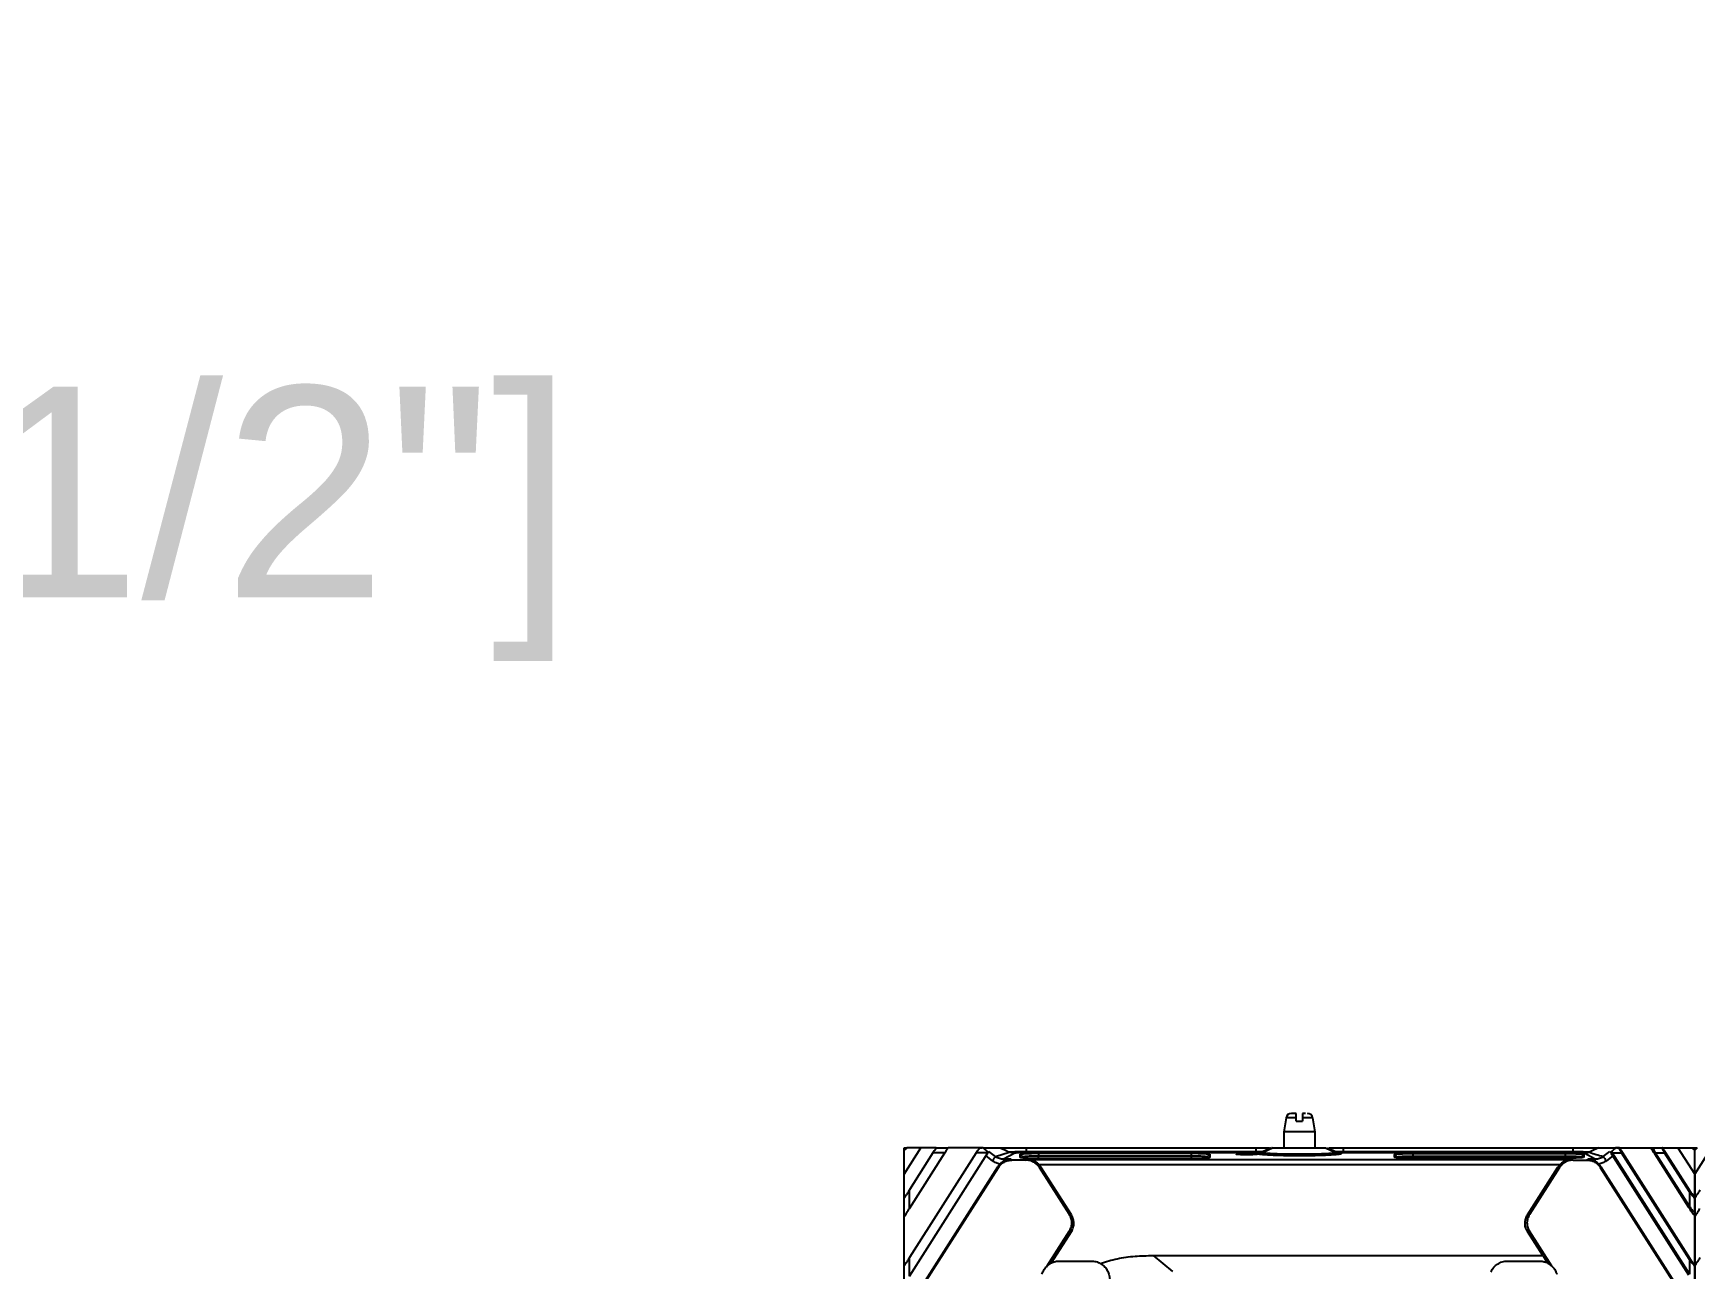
# Model space of a CAD drawing. Header units: millimetres. Extents: x 620 to 19791, y 2539 to 6969.
# Drawn here: x 5558.6 to 5873.9, y 3802.7 to 4037.1 of the extents above; entities that cross this region are included whole.
import ezdxf

# ---------------------------------------------------------------- set-up
doc = ezdxf.new("R2010")
doc.units = ezdxf.units.MM
doc.styles.get("Standard").update_dxf_attribs({"font": 'arial.ttf'})
doc.dimstyles.new('缩小5倍', dxfattribs={"dimtxt": 40, "dimasz": 20, "dimexe": 1, "dimexo": 0.2, "dimgap": 0, "dimtad": 1, "dimtoh": 1, "dimdec": 1, "dimzin": 9, "dimdsep": 46, "dimtxsty": 'Standard', "dimblk": '_FILLED', "dimcen": 0.2, "dimclrd": 256, "dimclre": 256, "dimclrt": 256, "dimadec": 1, "dimazin": 2, "dimtfac": 1, "dimtdec": 1, "dimtofl": 0, "dimtmove": 0, "dimatfit": 3, "dimldrblk": '_FILLED', "dimfxl": 1, "dimtolj": 1, "dimtzin": 0, "dimarcsym": 0})

# ---------------------------------------------------------------- blocks, each defined once
blk = doc.blocks.new('_FILLED')
at = {"color": 0, "linetype": 'ByBlock'}
blk.add_solid([(0, 0), (-1, 0.15), (-1, -0.15)], dxfattribs=at)
blk = doc.blocks.new('*D202')
at = {"lineweight": -2, "transparency": 16777216}
for p, q in [((5445.02, 3825.9), (5445.02, 3919.15)), ((5484.62, 3823.56), (5484.62, 3919.15)), ((5425.02, 3918.15), (5405.02, 3918.15)), ((5504.62, 3918.15), (5524.62, 3918.15))]:
    blk.add_line(p, q, dxfattribs=at)
at = {"layer": 'Defpoints', "color": 0, "transparency": 16777216}
for p in [(5484.62, 3918.15), (5445.02, 3825.7), (5484.62, 3823.36)]:
    blk.add_point(p, dxfattribs=at)
at = {"lineweight": -2, "transparency": 16777216, "xscale": 20, "yscale": 20, "zscale": 20}
blk.add_blockref('_FILLED', (5445.02, 3918.15), dxfattribs=at)
at = {"lineweight": -2, "transparency": 16777216, "xscale": 20, "yscale": 20, "zscale": 20, "rotation": 180}
blk.add_blockref('_FILLED', (5484.62, 3918.15), dxfattribs=at)
at = {"transparency": 16777216, "insert": (5464.82, 3944.05), "char_height": 40, "attachment_point": 5}
blk.add_mtext('\\A1;39.6mm [1 1/2"]', dxfattribs=at)
blk = doc.blocks.new('tugj')
at = {"color": 7, "linetype": 'Continuous', "lineweight": 25}
for p, q in [((12378.03, 5162.28), (12377.57, 5159.62)), ((12379.94, 5161.62), (12379.94, 5162.28)), ((12379.94, 5161.62), (12381.14, 5161.62)), ((12381.14, 5162.28), (12381.14, 5161.62)), ((12383.52, 5159.62), (12383.06, 5162.28)), ((12377.57, 5159.62), (12377.57, 5156.62)), ((12383.52, 5159.62), (12377.57, 5159.62)), ((12383.52, 5156.62), (12383.52, 5159.62)), ((12305.54, 5156.12), (12305.54, 5156.62)), ((12305.54, 5156.62), (12306.04, 5156.62)), ((12305.54, 5151.62), (12308.74, 5156.62)), ((12306.04, 5156.62), (12305.54, 5156.12)), ((12305.54, 5151.62), (12305.54, 5156.12)), ((12308.74, 5156.62), (12306.04, 5156.62)), ((12311, 5155.62), (12306.54, 5148.61)), ((12306.54, 5145.08), (12313.26, 5155.62)), ((12319.18, 5155.62), (12306.54, 5135.77)), ((12306.54, 5132.24), (12321.44, 5155.62)), ((12311.64, 5156.62), (12308.74, 5156.62)), ((12313.26, 5155.62), (12311, 5155.62)), ((12311.64, 5156.62), (12313.89, 5156.62)), ((12319.82, 5156.62), (12313.89, 5156.62)), ((12321.44, 5155.62), (12319.18, 5155.62)), ((12319.82, 5156.62), (12320.37, 5156.62)), ((12320.54, 5156.62), (12319.82, 5156.62)), ((12322.29, 5154.14), (12321.08, 5155.06)), ((12321.44, 5155.62), (12321.52, 5155.74)), ((12321.52, 5155.74), (12321.62, 5155.9)), ((12322.89, 5154.93), (12321.62, 5155.9)), ((12322.89, 5154.93), (12325.5, 5155.79)), ((12326.54, 5155.56), (12324.41, 5154.43)), ((12325.79, 5154.43), (12324.41, 5154.43)), ((12325.99, 5154.28), (12325.79, 5154.43)), ((12327.57, 5154.75), (12327.57, 5155.38)), ((12328.04, 5154.9), (12327.57, 5155.38)), ((12328.58, 5154.28), (12329.14, 5154.38)), ((12328.68, 5156.62), (12328.68, 5155.89)), ((12328.68, 5156.62), (12372.25, 5156.62)), ((12328.68, 5155.67), (12328.68, 5155.89)), ((12328.68, 5155.89), (12372.25, 5155.89)), ((12372.25, 5155.67), (12328.68, 5155.67)), ((12329.14, 5154.38), (12431.95, 5154.38)), ((12331.04, 5155.56), (12360.04, 5155.56)), ((12331.04, 5155.56), (12331.04, 5155.08)), ((12331.04, 5155.08), (12360.04, 5155.08)), ((12360.04, 5154.56), (12331.04, 5154.56)), ((12360.04, 5155.08), (12360.04, 5155.56)), ((12363.52, 5155.38), (12363.04, 5154.9)), ((12363.52, 5155.38), (12363.52, 5154.75)), ((12372.25, 5156.62), (12372.25, 5155.89)), ((12372.25, 5155.67), (12372.25, 5155.89)), ((12372.62, 5155.46), (12372.52, 5155.65)), ((12374, 5155.7), (12373.99, 5155.63)), ((12374.13, 5155.91), (12374.01, 5155.78)), ((12385.52, 5156.62), (12387.37, 5155.71)), ((12385.85, 5156.62), (12387.57, 5155.86)), ((12387.37, 5155.71), (12387.57, 5155.86)), ((12388.57, 5155.65), (12388.46, 5155.46)), ((12388.84, 5156.62), (12388.84, 5155.89)), ((12388.84, 5156.62), (12432.4, 5156.62)), ((12388.84, 5155.67), (12388.84, 5155.89)), ((12388.84, 5155.89), (12432.4, 5155.89)), ((12432.41, 5155.67), (12388.84, 5155.67)), ((12398.57, 5154.8), (12398.57, 5155.32)), ((12399.04, 5154.85), (12398.57, 5155.32)), ((12402.04, 5155.51), (12431.04, 5155.51)), ((12402.04, 5155.51), (12402.04, 5155.03)), ((12402.04, 5155.03), (12431.04, 5155.03)), ((12431.04, 5154.62), (12402.04, 5154.62)), ((12431.04, 5155.03), (12431.04, 5155.51)), ((12431.95, 5154.38), (12432.5, 5154.28)), ((12432.4, 5156.62), (12432.4, 5155.89)), ((12432.41, 5155.67), (12432.4, 5155.89)), ((12434.52, 5155.32), (12434.04, 5154.85)), ((12434.52, 5155.32), (12434.52, 5154.8)), ((12436.67, 5154.43), (12434.54, 5155.56)), ((12435.09, 5154.28), (12435.3, 5154.43)), ((12436.67, 5154.43), (12435.3, 5154.43)), ((12436.67, 5154.03), (12436.67, 5154.43)), ((12437.35, 5156.62), (12440.54, 5156.62)), ((12438.19, 5154.93), (12439.47, 5155.9)), ((12440, 5155.06), (12438.79, 5154.14)), ((12439.47, 5155.9), (12439.56, 5155.76)), ((12439.56, 5155.76), (12439.72, 5155.51)), ((12439.72, 5155.51), (12454.37, 5132.5)), ((12439.75, 5155.88), (12439.89, 5155.62)), ((12439.89, 5155.62), (12441.66, 5155.62)), ((12439.89, 5155.62), (12454.54, 5132.61)), ((12441.15, 5156.62), (12440.54, 5156.62)), ((12440.72, 5156.62), (12441.15, 5156.62)), ((12441.15, 5156.62), (12447.56, 5156.62)), ((12454.54, 5135.4), (12441.66, 5155.62)), ((12454.71, 5135.51), (12441.83, 5155.72)), ((12447.56, 5156.62), (12449.34, 5156.62)), ((12447.9, 5155.51), (12454.37, 5145.34)), ((12448.07, 5155.62), (12449.84, 5155.62)), ((12448.07, 5155.62), (12454.54, 5145.45)), ((12449.34, 5156.62), (12452.34, 5156.62)), ((12454.54, 5148.24), (12449.84, 5155.62)), ((12454.71, 5148.35), (12450.01, 5155.72)), ((12452.34, 5156.62), (12455.54, 5151.62)), ((12452.34, 5156.62), (12455.04, 5156.62)), ((12455.04, 5156.62), (12456.04, 5156.62)), ((12455.54, 5156.12), (12455.04, 5156.62)), ((12455.54, 5156.62), (12455.54, 5156.12)), ((12455.54, 5151.62), (12458.74, 5156.62)), ((12456.04, 5156.62), (12455.54, 5156.12)), ((12455.54, 5151.62), (12455.54, 5156.12)), ((12305.54, 5125.08), (12323.33, 5153)), ((12305.54, 5147.04), (12305.54, 5151.62)), ((12309.69, 5131.27), (12323.47, 5152.89)), ((12323.73, 5153.5), (12323.33, 5153)), ((12323.47, 5152.89), (12323.33, 5153)), ((12328.58, 5154.28), (12325.99, 5154.28)), ((12331.49, 5152.92), (12331.13, 5153.38)), ((12429.96, 5153.38), (12331.13, 5153.38)), ((12331.2, 5152.87), (12331.49, 5152.92)), ((12336.9, 5143.93), (12331.2, 5152.87)), ((12337.27, 5143.85), (12331.49, 5152.92)), ((12423.81, 5143.85), (12429.6, 5152.92)), ((12429.88, 5152.87), (12424.19, 5143.93)), ((12429.6, 5152.92), (12429.96, 5153.38)), ((12429.6, 5152.92), (12429.88, 5152.87)), ((12432.5, 5154.28), (12435.09, 5154.28)), ((12437.76, 5153), (12437.36, 5153.5)), ((12437.76, 5153), (12437.62, 5152.89)), ((12437.62, 5152.89), (12451.39, 5131.27)), ((12437.76, 5153), (12452.68, 5129.57)), ((12455.54, 5147.04), (12455.54, 5151.62)), ((12455.54, 5151.62), (12455.54, 5147.08)), ((12306.54, 5145.08), (12306.54, 5148.61)), ((12454.54, 5148.24), (12454.54, 5145.45)), ((12305.54, 5143.51), (12305.54, 5147.04)), ((12455.54, 5146.99), (12455.54, 5147.08)), ((12455.54, 5143.51), (12455.54, 5147.04)), ((12455.54, 5146.99), (12455.54, 5144.19)), ((12305.54, 5134.2), (12305.54, 5143.51)), ((12336.9, 5143.93), (12337.27, 5143.85)), ((12423.81, 5143.85), (12424.19, 5143.93)), ((12455.54, 5144.19), (12455.54, 5134.24)), ((12455.54, 5134.2), (12455.54, 5143.51)), ((12332.71, 5134.22), (12336.92, 5140.84)), ((12333.47, 5134.74), (12337.3, 5140.75)), ((12336.92, 5140.84), (12337.3, 5140.75)), ((12423.79, 5140.75), (12424.16, 5140.84)), ((12426.71, 5136.16), (12423.79, 5140.75)), ((12424.16, 5140.84), (12428.38, 5134.22)), ((12306.54, 5132.24), (12306.54, 5135.77)), ((12352.78, 5136.16), (12426.71, 5136.16)), ((12352.78, 5136.16), (12356.47, 5133.16)), ((12426.71, 5136.16), (12427.47, 5134.81)), ((12305.54, 5130.67), (12305.54, 5134.2)), ((12332.71, 5134.22), (12333.47, 5134.74)), ((12335.04, 5135.12), (12341.04, 5135.12)), ((12420.04, 5135.12), (12426.04, 5135.12)), ((12454.54, 5135.4), (12454.54, 5132.61)), ((12455.54, 5134.14), (12455.54, 5134.24)), ((12455.54, 5131.35), (12455.54, 5134.2)), ((12455.54, 5134.14), (12455.54, 5131.35))]:
    blk.add_line(p, q, dxfattribs=at)
at = {"color": 8, "linetype": 'Continuous', "lineweight": 25}
for p, q in [((12379.94, 5162.28), (12378.03, 5162.28)), ((12383.06, 5162.28), (12381.14, 5162.28)), ((12331.04, 5154.56), (12331.04, 5155.08)), ((12360.04, 5154.56), (12360.04, 5155.08)), ((12402.04, 5154.62), (12402.04, 5155.03)), ((12431.04, 5154.62), (12431.04, 5155.03))]:
    blk.add_line(p, q, dxfattribs=at)
at = {"color": 7, "linetype": 'Continuous', "lineweight": 25, "flags": 128}
for points in [[(12323.73, 5156.62), (12324.62, 5156.2), (12325.5, 5155.79)], [(12375.24, 5156.62), (12374.38, 5156.24), (12373.52, 5155.86)], [(12375.56, 5156.62), (12374.64, 5156.16), (12373.72, 5155.71)], [(12437.35, 5156.62), (12436.47, 5156.2), (12435.58, 5155.79)], [(12441.83, 5155.72), (12441.83, 5155.72), (12441.82, 5155.71), (12441.8, 5155.7), (12441.78, 5155.69), (12441.76, 5155.68), (12441.73, 5155.66), (12441.7, 5155.64), (12441.66, 5155.62)]]:
    blk.add_lwpolyline(points, dxfattribs=at)
at = {"color": 7, "linetype": 'Continuous', "lineweight": 25}
for centre, start, end in [((12379.01, 5162.12), 90, 170.2724), ((12382.07, 5162.12), 9.7276, 90)]:
    blk.add_arc(centre, 1, start, end, dxfattribs=at)
for points, knots in [([(12379.94, 5163.12), (12379.81, 5163.12), (12379.54, 5163.12), (12379.24, 5163.12), (12379.04, 5163.12), (12379.02, 5163.12), (12379.01, 5163.12)], [0, 0, 0, 0, 0.244471, 0.500002, 0.755534, 1, 1, 1, 1]), ([(12379.94, 5162.28), (12379.94, 5162.39), (12379.94, 5162.61), (12379.94, 5162.87), (12379.94, 5163.05), (12379.94, 5163.11), (12379.94, 5163.11), (12379.94, 5163.12)], [0, 0, 0, 0, 0.229567, 0.459025, 0.691715, 0.932795, 1, 1, 1, 1]), ([(12381.67, 5163.12), (12381.62, 5163.12), (12381.48, 5163.12), (12381.28, 5163.12), (12381.14, 5163.12)], [0, 0, 0, 0, 0.34034, 1, 1, 1, 1]), ([(12381.14, 5163.12), (12381.14, 5163.1), (12381.14, 5163.08), (12381.14, 5162.89), (12381.14, 5162.62), (12381.14, 5162.39), (12381.14, 5162.28)], [0, 0, 0, 0, 0.2593212, 0.5192836, 0.7631342, 1, 1, 1, 1]), ([(12311.64, 5156.62), (12311.64, 5156.61), (12311.63, 5156.6), (12311.58, 5156.5), (12311.45, 5156.31), (12311.25, 5156), (12311.09, 5155.75), (12311, 5155.62)], [0, 0, 0, 0, 0.1369283, 0.2647744, 0.4894426, 0.7232134, 1, 1, 1, 1]), ([(12313.26, 5155.62), (12313.34, 5155.75), (12313.5, 5156), (12313.7, 5156.31), (12313.83, 5156.5), (12313.89, 5156.6), (12313.89, 5156.61), (12313.89, 5156.62)], [0, 0, 0, 0, 0.276786, 0.510557, 0.735225, 0.863061, 1, 1, 1, 1]), ([(12319.82, 5156.62), (12319.82, 5156.61), (12319.81, 5156.6), (12319.76, 5156.5), (12319.63, 5156.31), (12319.43, 5156), (12319.27, 5155.75), (12319.18, 5155.62)], [0, 0, 0, 0, 0.1369278, 0.2647769, 0.4894443, 0.7232144, 1, 1, 1, 1]), ([(12320.54, 5156.62), (12320.54, 5156.61), (12320.53, 5156.61), (12320.56, 5156.57), (12320.63, 5156.5), (12320.78, 5156.36), (12321.07, 5156.1), (12321.36, 5155.87), (12321.52, 5155.74)], [0, 0, 0, 0, 0.089113, 0.179046, 0.279271, 0.389883, 0.658727, 1, 1, 1, 1]), ([(12320.54, 5156.62), (12320.81, 5156.62), (12321.33, 5156.62), (12322.21, 5156.62), (12323.01, 5156.62), (12323.55, 5156.62), (12323.73, 5156.62)], [0, 0, 0, 0, 0.247771, 0.497694, 0.825046, 1, 1, 1, 1]), ([(12322.29, 5154.14), (12322.37, 5154.23), (12322.51, 5154.43), (12322.7, 5154.67), (12322.84, 5154.86), (12322.87, 5154.91), (12322.89, 5154.93)], [0, 0, 0, 0, 0.248984, 0.500086, 0.751085, 1, 1, 1, 1]), ([(12324.41, 5154.43), (12324.14, 5154.45), (12323.59, 5154.5), (12323.13, 5154.79), (12322.89, 5154.93)], [0, 0, 0, 0, 0.500474, 1, 1, 1, 1]), ([(12323.73, 5156.62), (12323.88, 5156.62), (12324.17, 5156.62), (12325.34, 5156.62), (12326.89, 5156.62), (12328.09, 5156.62), (12328.68, 5156.62)], [0, 0, 0, 0, 0.250374, 0.500026, 0.749708, 1, 1, 1, 1]), ([(12325.79, 5154.43), (12325.54, 5154.41), (12325.07, 5154.36), (12324.62, 5154.14), (12324.41, 5154.03)], [0, 0, 0, 0, 0.532918, 1, 1, 1, 1]), ([(12324.41, 5154.43), (12324.41, 5154.42), (12324.41, 5154.41), (12324.41, 5154.32), (12324.41, 5154.2), (12324.41, 5154.09), (12324.41, 5154.03)], [0, 0, 0, 0, 0.249999, 0.499998, 0.750002, 1, 1, 1, 1]), ([(12325.5, 5155.79), (12325.57, 5155.8), (12325.72, 5155.83), (12326.38, 5155.86), (12327.21, 5155.88), (12328.02, 5155.89), (12328.46, 5155.89), (12328.68, 5155.89)], [0, 0, 0, 0, 0.218284, 0.457801, 0.717892, 0.856378, 1, 1, 1, 1]), ([(12326.54, 5155.56), (12326.36, 5155.57), (12326, 5155.59), (12325.67, 5155.73), (12325.5, 5155.79)], [0, 0, 0, 0, 0.502879, 1, 1, 1, 1]), ([(12328.68, 5155.67), (12328.41, 5155.66), (12327.87, 5155.66), (12327.18, 5155.64), (12326.68, 5155.6), (12326.59, 5155.57), (12326.54, 5155.56)], [0, 0, 0, 0, 0.251348, 0.502159, 0.751873, 1, 1, 1, 1]), ([(12327.57, 5155.38), (12327.62, 5155.4), (12327.73, 5155.45), (12328.52, 5155.51), (12329.68, 5155.55), (12330.59, 5155.56), (12331.04, 5155.56)], [0, 0, 0, 0, 0.246596, 0.49997, 0.753351, 1, 1, 1, 1]), ([(12331.04, 5154.56), (12330.59, 5154.57), (12329.68, 5154.57), (12328.52, 5154.61), (12327.73, 5154.68), (12327.62, 5154.72), (12327.57, 5154.75)], [0, 0, 0, 0, 0.246576, 0.499937, 0.753338, 1, 1, 1, 1]), ([(12328.04, 5154.9), (12328.06, 5154.92), (12328.09, 5154.94), (12328.21, 5154.96), (12328.39, 5154.99), (12328.73, 5155.02), (12329.32, 5155.05), (12329.86, 5155.07), (12330.44, 5155.08), (12330.84, 5155.08), (12331.04, 5155.08)], [0, 0, 0, 0, 0.1726304, 0.2238246, 0.2514484, 0.4787609, 0.6177957, 0.7458741, 0.8690246, 1, 1, 1, 1]), ([(12331.13, 5153.38), (12331, 5153.51), (12330.7, 5153.79), (12330.21, 5154.11), (12329.68, 5154.32), (12329.32, 5154.36), (12329.14, 5154.38)], [0, 0, 0, 0, 0.223414, 0.487921, 0.742055, 1, 1, 1, 1]), ([(12360.04, 5155.56), (12360.49, 5155.56), (12361.4, 5155.55), (12362.56, 5155.51), (12363.36, 5155.45), (12363.46, 5155.4), (12363.52, 5155.38)], [0, 0, 0, 0, 0.2466059, 0.4999594, 0.7533377, 1, 1, 1, 1]), ([(12360.04, 5155.08), (12360.25, 5155.08), (12360.65, 5155.08), (12361.23, 5155.07), (12361.77, 5155.05), (12362.36, 5155.02), (12362.71, 5154.99), (12362.88, 5154.96), (12363, 5154.94), (12363.02, 5154.92), (12363.04, 5154.9)], [0, 0, 0, 0, 0.131314, 0.2546, 0.38349, 0.523402, 0.751483, 0.778363, 0.828817, 1, 1, 1, 1]), ([(12363.52, 5154.75), (12363.46, 5154.72), (12363.36, 5154.68), (12362.56, 5154.61), (12361.4, 5154.57), (12360.49, 5154.57), (12360.04, 5154.56)], [0, 0, 0, 0, 0.246556, 0.499971, 0.753372, 1, 1, 1, 1]), ([(12368.54, 5155.38), (12368.57, 5155.39), (12368.63, 5155.42), (12369.09, 5155.45), (12369.75, 5155.48), (12370.53, 5155.48), (12371.32, 5155.48), (12371.99, 5155.45), (12372.36, 5155.42), (12372.52, 5155.4), (12372.54, 5155.38), (12372.54, 5155.38)], [0, 0, 0, 0, 0.12544, 0.249829, 0.373602, 0.498411, 0.623139, 0.74756, 0.873244, 0.936089, 1, 1, 1, 1]), ([(12372.54, 5155.38), (12372.51, 5155.36), (12372.45, 5155.34), (12371.99, 5155.3), (12371.33, 5155.28), (12370.55, 5155.27), (12369.77, 5155.28), (12369.1, 5155.3), (12368.73, 5155.33), (12368.56, 5155.36), (12368.55, 5155.37), (12368.54, 5155.38)], [0, 0, 0, 0, 0.125441, 0.24983, 0.373602, 0.498412, 0.62314, 0.747561, 0.873243, 0.936089, 1, 1, 1, 1]), ([(12372.25, 5156.62), (12372.62, 5156.62), (12373.36, 5156.62), (12374.33, 5156.62), (12374.71, 5156.62), (12374.89, 5156.62)], [0, 0, 0, 0, 0.340802, 0.687643, 1, 1, 1, 1]), ([(12372.25, 5155.89), (12372.41, 5155.89), (12372.73, 5155.89), (12373.14, 5155.88), (12373.43, 5155.87), (12373.49, 5155.86), (12373.52, 5155.86)], [0, 0, 0, 0, 0.249939, 0.499645, 0.749524, 1, 1, 1, 1]), ([(12372.52, 5155.65), (12372.51, 5155.65), (12372.5, 5155.66), (12372.46, 5155.66), (12372.41, 5155.66), (12372.36, 5155.66), (12372.3, 5155.67), (12372.27, 5155.67), (12372.25, 5155.67)], [0, 0, 0, 0, 0.22098, 0.472539, 0.605074, 0.742605, 0.872551, 1, 1, 1, 1]), ([(12372.52, 5155.65), (12372.68, 5155.66), (12373.02, 5155.68), (12373.34, 5155.8), (12373.52, 5155.86)], [0, 0, 0, 0, 0.466595, 1, 1, 1, 1]), ([(12372.62, 5155.46), (12372.81, 5155.47), (12373.19, 5155.49), (12373.54, 5155.64), (12373.72, 5155.71)], [0, 0, 0, 0, 0.499989, 1, 1, 1, 1]), ([(12388.46, 5155.46), (12388.32, 5155.4), (12388.02, 5155.3), (12386.18, 5155.17), (12383.59, 5155.08), (12380.52, 5155.05), (12377.46, 5155.08), (12374.88, 5155.17), (12373.06, 5155.3), (12372.77, 5155.4), (12372.62, 5155.46)], [0, 0, 0, 0, 0.1229406, 0.248463, 0.3753369, 0.5007743, 0.6265006, 0.7530148, 0.8780916, 1, 1, 1, 1]), ([(12373.52, 5155.86), (12373.55, 5155.84), (12373.61, 5155.79), (12373.68, 5155.74), (12373.72, 5155.71)], [0, 0, 0, 0, 0.499517, 1, 1, 1, 1]), ([(12373.72, 5155.71), (12373.86, 5155.67), (12374.15, 5155.6), (12375.75, 5155.51), (12377.96, 5155.44), (12380.54, 5155.42), (12383.13, 5155.44), (12385.33, 5155.51), (12386.94, 5155.6), (12387.22, 5155.67), (12387.37, 5155.71)], [0, 0, 0, 0, 0.125541, 0.25062, 0.375387, 0.499999, 0.624612, 0.74938, 0.874458, 1, 1, 1, 1]), ([(12375.56, 5156.62), (12375.68, 5156.62), (12375.93, 5156.62), (12377.11, 5156.62), (12378.7, 5156.62), (12380.54, 5156.62), (12382.39, 5156.62), (12383.98, 5156.62), (12385.16, 5156.62), (12385.4, 5156.62), (12385.52, 5156.62)], [0, 0, 0, 0, 0.126065, 0.251365, 0.375841, 0.499999, 0.624158, 0.748633, 0.873935, 1, 1, 1, 1]), ([(12386.2, 5156.62), (12386.39, 5156.62), (12386.78, 5156.62), (12387.75, 5156.62), (12388.48, 5156.62), (12388.84, 5156.62)], [0, 0, 0, 0, 0.321416, 0.668158, 1, 1, 1, 1]), ([(12388.46, 5155.46), (12388.27, 5155.47), (12387.89, 5155.49), (12387.54, 5155.64), (12387.37, 5155.71)], [0, 0, 0, 0, 0.500701, 1, 1, 1, 1]), ([(12387.57, 5155.86), (12387.6, 5155.86), (12387.65, 5155.87), (12387.95, 5155.88), (12388.36, 5155.89), (12388.68, 5155.89), (12388.84, 5155.89)], [0, 0, 0, 0, 0.250478, 0.500357, 0.750056, 1, 1, 1, 1]), ([(12388.57, 5155.65), (12388.4, 5155.66), (12388.05, 5155.68), (12387.73, 5155.8), (12387.57, 5155.86)], [0, 0, 0, 0, 0.499954, 1, 1, 1, 1]), ([(12388.84, 5155.67), (12388.8, 5155.67), (12388.73, 5155.67), (12388.65, 5155.66), (12388.59, 5155.66), (12388.57, 5155.65), (12388.57, 5155.65), (12388.57, 5155.65)], [0, 0, 0, 0, 0.2394126, 0.4809186, 0.7269323, 0.8617778, 1, 1, 1, 1]), ([(12398.57, 5155.32), (12398.62, 5155.35), (12398.73, 5155.39), (12399.52, 5155.46), (12400.68, 5155.5), (12401.59, 5155.5), (12402.04, 5155.51)], [0, 0, 0, 0, 0.246595, 0.499966, 0.753338, 1, 1, 1, 1]), ([(12402.04, 5154.62), (12401.59, 5154.62), (12400.68, 5154.63), (12399.52, 5154.67), (12398.73, 5154.73), (12398.62, 5154.78), (12398.57, 5154.8)], [0, 0, 0, 0, 0.246592, 0.49996, 0.753362, 1, 1, 1, 1]), ([(12399.04, 5154.85), (12399.06, 5154.87), (12399.09, 5154.89), (12399.21, 5154.91), (12399.38, 5154.94), (12399.73, 5154.97), (12400.32, 5155), (12400.86, 5155.02), (12401.44, 5155.03), (12401.84, 5155.03), (12402.04, 5155.03)], [0, 0, 0, 0, 0.170003, 0.221841, 0.251425, 0.478668, 0.617709, 0.745826, 0.869057, 1, 1, 1, 1]), ([(12431.95, 5154.38), (12431.77, 5154.36), (12431.41, 5154.32), (12430.88, 5154.11), (12430.38, 5153.79), (12430.09, 5153.51), (12429.96, 5153.38)], [0, 0, 0, 0, 0.25924, 0.512726, 0.776847, 1, 1, 1, 1]), ([(12431.04, 5155.51), (12431.49, 5155.5), (12432.4, 5155.5), (12433.56, 5155.46), (12434.36, 5155.39), (12434.46, 5155.35), (12434.52, 5155.32)], [0, 0, 0, 0, 0.24661, 0.499961, 0.753339, 1, 1, 1, 1]), ([(12431.04, 5155.03), (12431.25, 5155.03), (12431.65, 5155.03), (12432.23, 5155.02), (12432.77, 5155), (12433.36, 5154.97), (12433.71, 5154.94), (12433.88, 5154.91), (12434, 5154.89), (12434.02, 5154.87), (12434.04, 5154.85)], [0, 0, 0, 0, 0.131657, 0.254711, 0.383623, 0.523609, 0.751535, 0.778051, 0.828377, 1, 1, 1, 1]), ([(12434.52, 5154.8), (12434.46, 5154.78), (12434.36, 5154.73), (12433.56, 5154.67), (12432.4, 5154.63), (12431.49, 5154.62), (12431.04, 5154.62)], [0, 0, 0, 0, 0.2465414, 0.4999598, 0.7533555, 1, 1, 1, 1]), ([(12432.4, 5156.62), (12432.98, 5156.62), (12434.17, 5156.62), (12435.75, 5156.62), (12436.93, 5156.62), (12437.21, 5156.62), (12437.35, 5156.62)], [0, 0, 0, 0, 0.241826, 0.5, 0.758174, 1, 1, 1, 1]), ([(12432.4, 5155.89), (12432.62, 5155.89), (12432.9, 5155.89), (12433.3, 5155.89), (12433.84, 5155.88), (12434.26, 5155.87), (12434.55, 5155.86), (12434.56, 5155.86), (12434.59, 5155.86), (12434.87, 5155.85), (12435.35, 5155.83), (12435.5, 5155.81), (12435.58, 5155.79)], [0, 0, 0, 0, 0.137446, 0.181876, 0.262262, 0.502654, 0.502981, 0.505371, 0.51186, 0.53616, 0.750921, 1, 1, 1, 1]), ([(12434.54, 5155.56), (12434.5, 5155.57), (12434.4, 5155.6), (12433.91, 5155.64), (12433.22, 5155.66), (12432.68, 5155.66), (12432.41, 5155.67)], [0, 0, 0, 0, 0.248126, 0.497838, 0.748641, 1, 1, 1, 1]), ([(12434.54, 5155.56), (12434.72, 5155.57), (12435.08, 5155.59), (12435.42, 5155.73), (12435.58, 5155.79)], [0, 0, 0, 0, 0.49999, 1, 1, 1, 1]), ([(12436.67, 5154.03), (12436.46, 5154.14), (12436.01, 5154.36), (12435.55, 5154.41), (12435.3, 5154.43)], [0, 0, 0, 0, 0.468207, 1, 1, 1, 1]), ([(12435.58, 5155.79), (12435.58, 5155.79), (12435.58, 5155.79), (12435.58, 5155.79), (12435.58, 5155.79), (12435.58, 5155.79), (12435.59, 5155.79), (12435.59, 5155.79), (12435.96, 5155.51), (12436.81, 5155.4), (12437.73, 5155.09), (12438.19, 5154.93)], [0, 0, 0, 0, 0.000002, 0.000016, 0.000171, 0.000246, 0.000333, 0.002028, 0.00788, 0.499948, 1, 1, 1, 1]), ([(12438.19, 5154.93), (12437.96, 5154.79), (12437.49, 5154.5), (12436.95, 5154.45), (12436.67, 5154.43)], [0, 0, 0, 0, 0.49954, 1, 1, 1, 1]), ([(12438.19, 5154.93), (12438.21, 5154.91), (12438.24, 5154.86), (12438.38, 5154.68), (12438.57, 5154.43), (12438.72, 5154.23), (12438.79, 5154.14)], [0, 0, 0, 0, 0.249872, 0.500023, 0.750139, 1, 1, 1, 1]), ([(12439.56, 5155.76), (12439.56, 5155.76), (12439.57, 5155.76), (12439.59, 5155.77), (12439.6, 5155.78)], [0, 0, 0, 0, 0.511986, 1, 1, 1, 1]), ([(12439.6, 5155.78), (12439.61, 5155.79), (12439.63, 5155.8), (12439.67, 5155.82), (12439.71, 5155.85), (12439.73, 5155.87), (12439.75, 5155.88)], [0, 0, 0, 0, 0.2334884, 0.4690972, 0.7081929, 1, 1, 1, 1]), ([(12439.89, 5155.62), (12439.86, 5155.6), (12439.82, 5155.57), (12439.76, 5155.54), (12439.72, 5155.51), (12439.72, 5155.51), (12439.72, 5155.51)], [0, 0, 0, 0, 0.250006, 0.50001, 0.750001, 1, 1, 1, 1]), ([(12439.75, 5155.88), (12439.88, 5156), (12440.12, 5156.19), (12440.36, 5156.41), (12440.48, 5156.52), (12440.53, 5156.57), (12440.56, 5156.61), (12440.55, 5156.61), (12440.54, 5156.62)], [0, 0, 0, 0, 0.340543, 0.601656, 0.712888, 0.815367, 0.907126, 1, 1, 1, 1]), ([(12441.32, 5156.29), (12441.31, 5156.3), (12441.28, 5156.37), (12441.24, 5156.45), (12441.19, 5156.55), (12441.16, 5156.6), (12441.16, 5156.61), (12441.15, 5156.62)], [0, 0, 0, 0, 0.036008, 0.300901, 0.545078, 0.770138, 1, 1, 1, 1]), ([(12441.32, 5156.52), (12441.32, 5156.53), (12441.3, 5156.56), (12441.25, 5156.59), (12441.21, 5156.61), (12441.17, 5156.61), (12441.15, 5156.62)], [0, 0, 0, 0, 0.234718, 0.483949, 0.749531, 1, 1, 1, 1]), ([(12441.83, 5155.72), (12441.76, 5155.84), (12441.62, 5156.06), (12441.45, 5156.33), (12441.36, 5156.46), (12441.33, 5156.52), (12441.33, 5156.52), (12441.32, 5156.52)], [0, 0, 0, 0, 0.301721, 0.564724, 0.795126, 0.898937, 1, 1, 1, 1]), ([(12447.39, 5156.31), (12447.38, 5156.32), (12447.36, 5156.35), (12447.35, 5156.4), (12447.36, 5156.46), (12447.38, 5156.51), (12447.41, 5156.56), (12447.46, 5156.59), (12447.51, 5156.61), (12447.54, 5156.61), (12447.56, 5156.62)], [0, 0, 0, 0, 0.1153792, 0.2308944, 0.364477, 0.4999537, 0.6320275, 0.7689809, 0.8830046, 1, 1, 1, 1]), ([(12447.39, 5156.31), (12447.39, 5156.3), (12447.39, 5156.3), (12447.43, 5156.24), (12447.48, 5156.16), (12447.57, 5156.02), (12447.71, 5155.8), (12447.84, 5155.61), (12447.9, 5155.51)], [0, 0, 0, 0, 0.1225733, 0.2474567, 0.3699133, 0.4970194, 0.7477977, 1, 1, 1, 1]), ([(12447.56, 5156.62), (12447.56, 5156.61), (12447.56, 5156.6), (12447.59, 5156.54), (12447.64, 5156.45), (12447.73, 5156.28), (12447.87, 5156), (12448, 5155.75), (12448.07, 5155.62)], [0, 0, 0, 0, 0.118805, 0.239591, 0.356978, 0.483259, 0.736712, 1, 1, 1, 1]), ([(12447.9, 5155.51), (12447.9, 5155.51), (12447.91, 5155.51), (12447.94, 5155.54), (12448, 5155.57), (12448.04, 5155.6), (12448.07, 5155.62)], [0, 0, 0, 0, 0.249994, 0.500015, 0.74999, 1, 1, 1, 1]), ([(12449.5, 5156.29), (12449.5, 5156.3), (12449.46, 5156.37), (12449.42, 5156.45), (12449.37, 5156.55), (12449.34, 5156.6), (12449.34, 5156.61), (12449.34, 5156.62)], [0, 0, 0, 0, 0.036035, 0.300917, 0.545093, 0.770146, 1, 1, 1, 1]), ([(12449.51, 5156.52), (12449.5, 5156.53), (12449.48, 5156.56), (12449.43, 5156.59), (12449.39, 5156.61), (12449.35, 5156.61), (12449.34, 5156.62)], [0, 0, 0, 0, 0.234701, 0.483913, 0.749477, 1, 1, 1, 1]), ([(12450.01, 5155.72), (12449.94, 5155.84), (12449.8, 5156.06), (12449.63, 5156.33), (12449.54, 5156.46), (12449.51, 5156.52), (12449.51, 5156.52), (12449.51, 5156.52)], [0, 0, 0, 0, 0.301721, 0.56472, 0.795125, 0.898936, 1, 1, 1, 1]), ([(12449.84, 5155.62), (12449.87, 5155.63), (12449.91, 5155.66), (12449.97, 5155.69), (12450.01, 5155.72), (12450.01, 5155.72), (12450.01, 5155.72)], [0, 0, 0, 0, 0.250011, 0.499987, 0.75001, 1, 1, 1, 1]), ([(12323.73, 5153.5), (12323.47, 5153.57), (12322.96, 5153.7), (12322.52, 5153.99), (12322.29, 5154.14)], [0, 0, 0, 0, 0.499991, 1, 1, 1, 1]), ([(12323.47, 5152.89), (12323.61, 5153.08), (12323.89, 5153.47), (12324.5, 5153.91), (12325.21, 5154.22), (12325.73, 5154.26), (12325.99, 5154.28)], [0, 0, 0, 0, 0.2353436, 0.4804022, 0.7352525, 1, 1, 1, 1]), ([(12324.41, 5154.03), (12324.29, 5153.95), (12324.05, 5153.8), (12323.83, 5153.6), (12323.73, 5153.5)], [0, 0, 0, 0, 0.519569, 1, 1, 1, 1]), ([(12331.2, 5152.87), (12331.05, 5153.07), (12330.75, 5153.48), (12330.1, 5153.92), (12329.37, 5154.22), (12328.85, 5154.26), (12328.58, 5154.28)], [0, 0, 0, 0, 0.24404, 0.491697, 0.745425, 1, 1, 1, 1]), ([(12432.5, 5154.28), (12432.24, 5154.26), (12431.71, 5154.22), (12430.98, 5153.92), (12430.34, 5153.48), (12430.03, 5153.07), (12429.88, 5152.87)], [0, 0, 0, 0, 0.254153, 0.507463, 0.75541, 1, 1, 1, 1]), ([(12435.09, 5154.28), (12435.36, 5154.26), (12435.88, 5154.22), (12436.59, 5153.91), (12437.19, 5153.47), (12437.48, 5153.08), (12437.62, 5152.89)], [0, 0, 0, 0, 0.26474, 0.519598, 0.764654, 1, 1, 1, 1]), ([(12436.67, 5154.03), (12436.8, 5153.95), (12437.04, 5153.8), (12437.25, 5153.6), (12437.36, 5153.5)], [0, 0, 0, 0, 0.5248, 1, 1, 1, 1]), ([(12438.79, 5154.14), (12438.57, 5153.99), (12438.13, 5153.7), (12437.61, 5153.57), (12437.36, 5153.5)], [0, 0, 0, 0, 0.499997, 1, 1, 1, 1]), ([(12306.54, 5148.61), (12306.43, 5148.43), (12306.21, 5148.08), (12305.9, 5147.61), (12305.69, 5147.29), (12305.59, 5147.11), (12305.55, 5147.05), (12305.54, 5147.05), (12305.54, 5147.04)], [0, 0, 0, 0, 0.286633, 0.534246, 0.759488, 0.869905, 0.932848, 1, 1, 1, 1]), ([(12454.71, 5148.35), (12454.71, 5148.35), (12454.7, 5148.34), (12454.66, 5148.32), (12454.61, 5148.28), (12454.56, 5148.26), (12454.54, 5148.24)], [0, 0, 0, 0, 0.249998, 0.500001, 0.749994, 1, 1, 1, 1]), ([(12455.54, 5146.99), (12455.54, 5146.99), (12455.53, 5147), (12455.49, 5147.06), (12455.41, 5147.15), (12455.25, 5147.35), (12454.96, 5147.72), (12454.69, 5148.05), (12454.54, 5148.24)], [0, 0, 0, 0, 0.082047, 0.168459, 0.268065, 0.381095, 0.65231, 1, 1, 1, 1]), ([(12455.52, 5147.08), (12455.51, 5147.09), (12455.5, 5147.11), (12455.42, 5147.23), (12455.27, 5147.48), (12455.02, 5147.87), (12454.82, 5148.18), (12454.71, 5148.35)], [0, 0, 0, 0, 0.100997, 0.198759, 0.407214, 0.667726, 1, 1, 1, 1]), ([(12456.54, 5148.61), (12456.43, 5148.43), (12456.21, 5148.08), (12455.9, 5147.61), (12455.69, 5147.29), (12455.59, 5147.11), (12455.55, 5147.05), (12455.54, 5147.05), (12455.54, 5147.04)], [0, 0, 0, 0, 0.286635, 0.534245, 0.759489, 0.869904, 0.932849, 1, 1, 1, 1]), ([(12305.54, 5143.51), (12305.54, 5143.51), (12305.55, 5143.52), (12305.59, 5143.57), (12305.69, 5143.75), (12305.9, 5144.07), (12306.21, 5144.55), (12306.43, 5144.89), (12306.54, 5145.08)], [0, 0, 0, 0, 0.067144, 0.130096, 0.24051, 0.465751, 0.713368, 1, 1, 1, 1]), ([(12454.54, 5145.45), (12454.52, 5145.44), (12454.48, 5145.41), (12454.42, 5145.37), (12454.38, 5145.35), (12454.38, 5145.34), (12454.37, 5145.34)], [0, 0, 0, 0, 0.250005, 0.500009, 0.750003, 1, 1, 1, 1]), ([(12454.37, 5145.34), (12454.48, 5145.18), (12454.67, 5144.88), (12454.92, 5144.49), (12455.08, 5144.24), (12455.16, 5144.11), (12455.17, 5144.09), (12455.18, 5144.08)], [0, 0, 0, 0, 0.317513, 0.570139, 0.79835, 0.902861, 1, 1, 1, 1]), ([(12454.54, 5145.45), (12454.69, 5145.26), (12454.96, 5144.92), (12455.25, 5144.56), (12455.41, 5144.36), (12455.49, 5144.26), (12455.53, 5144.2), (12455.54, 5144.2), (12455.54, 5144.19)], [0, 0, 0, 0, 0.350158, 0.621945, 0.734204, 0.833251, 0.918726, 1, 1, 1, 1]), ([(12455.54, 5143.51), (12455.54, 5143.51), (12455.55, 5143.52), (12455.59, 5143.57), (12455.69, 5143.75), (12455.9, 5144.07), (12456.21, 5144.55), (12456.43, 5144.89), (12456.54, 5145.08)], [0, 0, 0, 0, 0.067143, 0.130097, 0.240508, 0.465751, 0.713365, 1, 1, 1, 1]), ([(12336.92, 5140.84), (12337.06, 5141.09), (12337.31, 5141.58), (12337.4, 5142.4), (12337.29, 5143.21), (12337.03, 5143.69), (12336.9, 5143.93)], [0, 0, 0, 0, 0.2600208, 0.4991072, 0.7476949, 1, 1, 1, 1]), ([(12337.3, 5140.75), (12337.43, 5141), (12337.68, 5141.49), (12337.77, 5142.3), (12337.66, 5143.11), (12337.41, 5143.59), (12337.27, 5143.85)], [0, 0, 0, 0, 0.259701, 0.499238, 0.738846, 1, 1, 1, 1]), ([(12423.79, 5140.75), (12423.65, 5141), (12423.4, 5141.49), (12423.31, 5142.31), (12423.42, 5143.12), (12423.68, 5143.6), (12423.81, 5143.85)], [0, 0, 0, 0, 0.260026, 0.499113, 0.747698, 1, 1, 1, 1]), ([(12424.19, 5143.93), (12424.06, 5143.69), (12423.8, 5143.21), (12423.69, 5142.4), (12423.77, 5141.58), (12424.03, 5141.09), (12424.16, 5140.84)], [0, 0, 0, 0, 0.252231, 0.500891, 0.73998, 1, 1, 1, 1]), ([(12455.18, 5144.08), (12455.19, 5144.07), (12455.21, 5144.04), (12455.27, 5144.01), (12455.33, 5143.99), (12455.4, 5144), (12455.47, 5144.03), (12455.51, 5144.08), (12455.54, 5144.14), (12455.54, 5144.18), (12455.54, 5144.19)], [0, 0, 0, 0, 0.114066, 0.223566, 0.359574, 0.50181, 0.640725, 0.779254, 0.88891, 1, 1, 1, 1]), ([(12306.54, 5135.77), (12306.43, 5135.59), (12306.21, 5135.24), (12305.9, 5134.77), (12305.69, 5134.45), (12305.59, 5134.27), (12305.55, 5134.21), (12305.54, 5134.2), (12305.54, 5134.2)], [0, 0, 0, 0, 0.286636, 0.534248, 0.759489, 0.869906, 0.932849, 1, 1, 1, 1]), ([(12342.76, 5134.67), (12343.82, 5135), (12345.97, 5135.66), (12349.35, 5136.09), (12351.64, 5136.14), (12352.78, 5136.16)], [0, 0, 0, 0, 0.326496, 0.662816, 1, 1, 1, 1]), ([(12454.71, 5135.51), (12454.71, 5135.51), (12454.7, 5135.5), (12454.66, 5135.48), (12454.61, 5135.44), (12454.56, 5135.41), (12454.54, 5135.4)], [0, 0, 0, 0, 0.250004, 0.500014, 0.750013, 1, 1, 1, 1]), ([(12455.52, 5134.24), (12455.51, 5134.25), (12455.5, 5134.27), (12455.42, 5134.39), (12455.27, 5134.64), (12455.02, 5135.03), (12454.82, 5135.34), (12454.71, 5135.51)], [0, 0, 0, 0, 0.10123, 0.199446, 0.408294, 0.668737, 1, 1, 1, 1]), ([(12456.54, 5135.77), (12456.43, 5135.59), (12456.21, 5135.24), (12455.9, 5134.77), (12455.69, 5134.45), (12455.59, 5134.27), (12455.55, 5134.21), (12455.54, 5134.2), (12455.54, 5134.2)], [0, 0, 0, 0, 0.286639, 0.534248, 0.759491, 0.869905, 0.932849, 1, 1, 1, 1]), ([(12331.69, 5132.63), (12331.81, 5132.93), (12332.04, 5133.53), (12332.48, 5133.99), (12332.71, 5134.22)], [0, 0, 0, 0, 0.5000009, 1, 1, 1, 1]), ([(12333.47, 5134.74), (12333.72, 5134.85), (12334.22, 5135.07), (12334.77, 5135.1), (12335.04, 5135.12)], [0, 0, 0, 0, 0.499999, 1, 1, 1, 1]), ([(12341.04, 5135.12), (12341.34, 5135.1), (12341.94, 5135.06), (12342.49, 5134.8), (12342.76, 5134.67)], [0, 0, 0, 0, 0.5000037, 1, 1, 1, 1]), ([(12342.76, 5134.67), (12343.01, 5134.5), (12343.51, 5134.17), (12344.07, 5133.45), (12344.44, 5132.61), (12344.58, 5131.69), (12344.48, 5130.77), (12344.15, 5129.93), (12343.63, 5129.19), (12343.16, 5128.84), (12342.93, 5128.67)], [0, 0, 0, 0, 0.1249527, 0.248496, 0.3752276, 0.5050404, 0.6332845, 0.7570628, 0.8782045, 1, 1, 1, 1]), ([(12416.85, 5133.05), (12417.02, 5133.36), (12417.34, 5133.95), (12418.12, 5134.58), (12419.02, 5135.03), (12419.69, 5135.09), (12420.04, 5135.12)], [0, 0, 0, 0, 0.26106, 0.500391, 0.739404, 1, 1, 1, 1]), ([(12426.04, 5135.12), (12426.29, 5135.1), (12426.78, 5135.08), (12427.24, 5134.9), (12427.47, 5134.81)], [0, 0, 0, 0, 0.499697, 1, 1, 1, 1]), ([(12427.47, 5134.81), (12427.62, 5134.74), (12427.89, 5134.61), (12428.22, 5134.35), (12428.38, 5134.22)], [0, 0, 0, 0, 0.501924, 1, 1, 1, 1]), ([(12428.38, 5134.22), (12428.6, 5133.99), (12429.05, 5133.53), (12429.28, 5132.93), (12429.39, 5132.63)], [0, 0, 0, 0, 0.499996, 1, 1, 1, 1]), ([(12455.54, 5134.14), (12455.54, 5134.15), (12455.53, 5134.15), (12455.49, 5134.21), (12455.41, 5134.31), (12455.25, 5134.51), (12454.96, 5134.88), (12454.69, 5135.21), (12454.54, 5135.4)], [0, 0, 0, 0, 0.082047, 0.168459, 0.268064, 0.38109, 0.652305, 1, 1, 1, 1])]:
    blk.add_open_spline(points, degree=3, knots=knots, dxfattribs=at)
at = {"color": 8, "linetype": 'Continuous', "lineweight": 25}
for points, knots in [([(12441.66, 5155.62), (12441.59, 5155.75), (12441.47, 5156), (12441.36, 5156.2), (12441.32, 5156.29)], [0, 0, 0, 0, 0.5497919, 1, 1, 1, 1]), ([(12449.84, 5155.62), (12449.78, 5155.75), (12449.65, 5156), (12449.55, 5156.2), (12449.5, 5156.29)], [0, 0, 0, 0, 0.549805, 1, 1, 1, 1])]:
    blk.add_open_spline(points, degree=3, knots=knots, dxfattribs=at)

msp = doc.modelspace()

# ---------------------------------------------------------------- block references
msp.add_blockref('tugj', (-6581.6851, -1330.91272))

# ---------------------------------------------------------------- dimensions: what is measured, and where the dimension line sits
dim = msp.add_linear_dim(base=(5484.61774, 3918.15303), p1=(5445.01774, 3825.70281), p2=(5484.61774, 3823.36372), dimstyle='缩小5倍', override={"dimpost": 'mm'})
dim.commit()
dim.dimension.update_dxf_attribs({"geometry": '*D202', "text_midpoint": (5464.81774, 3918.15303), "dimtype": 160})

doc.saveas('drawing.dxf')
